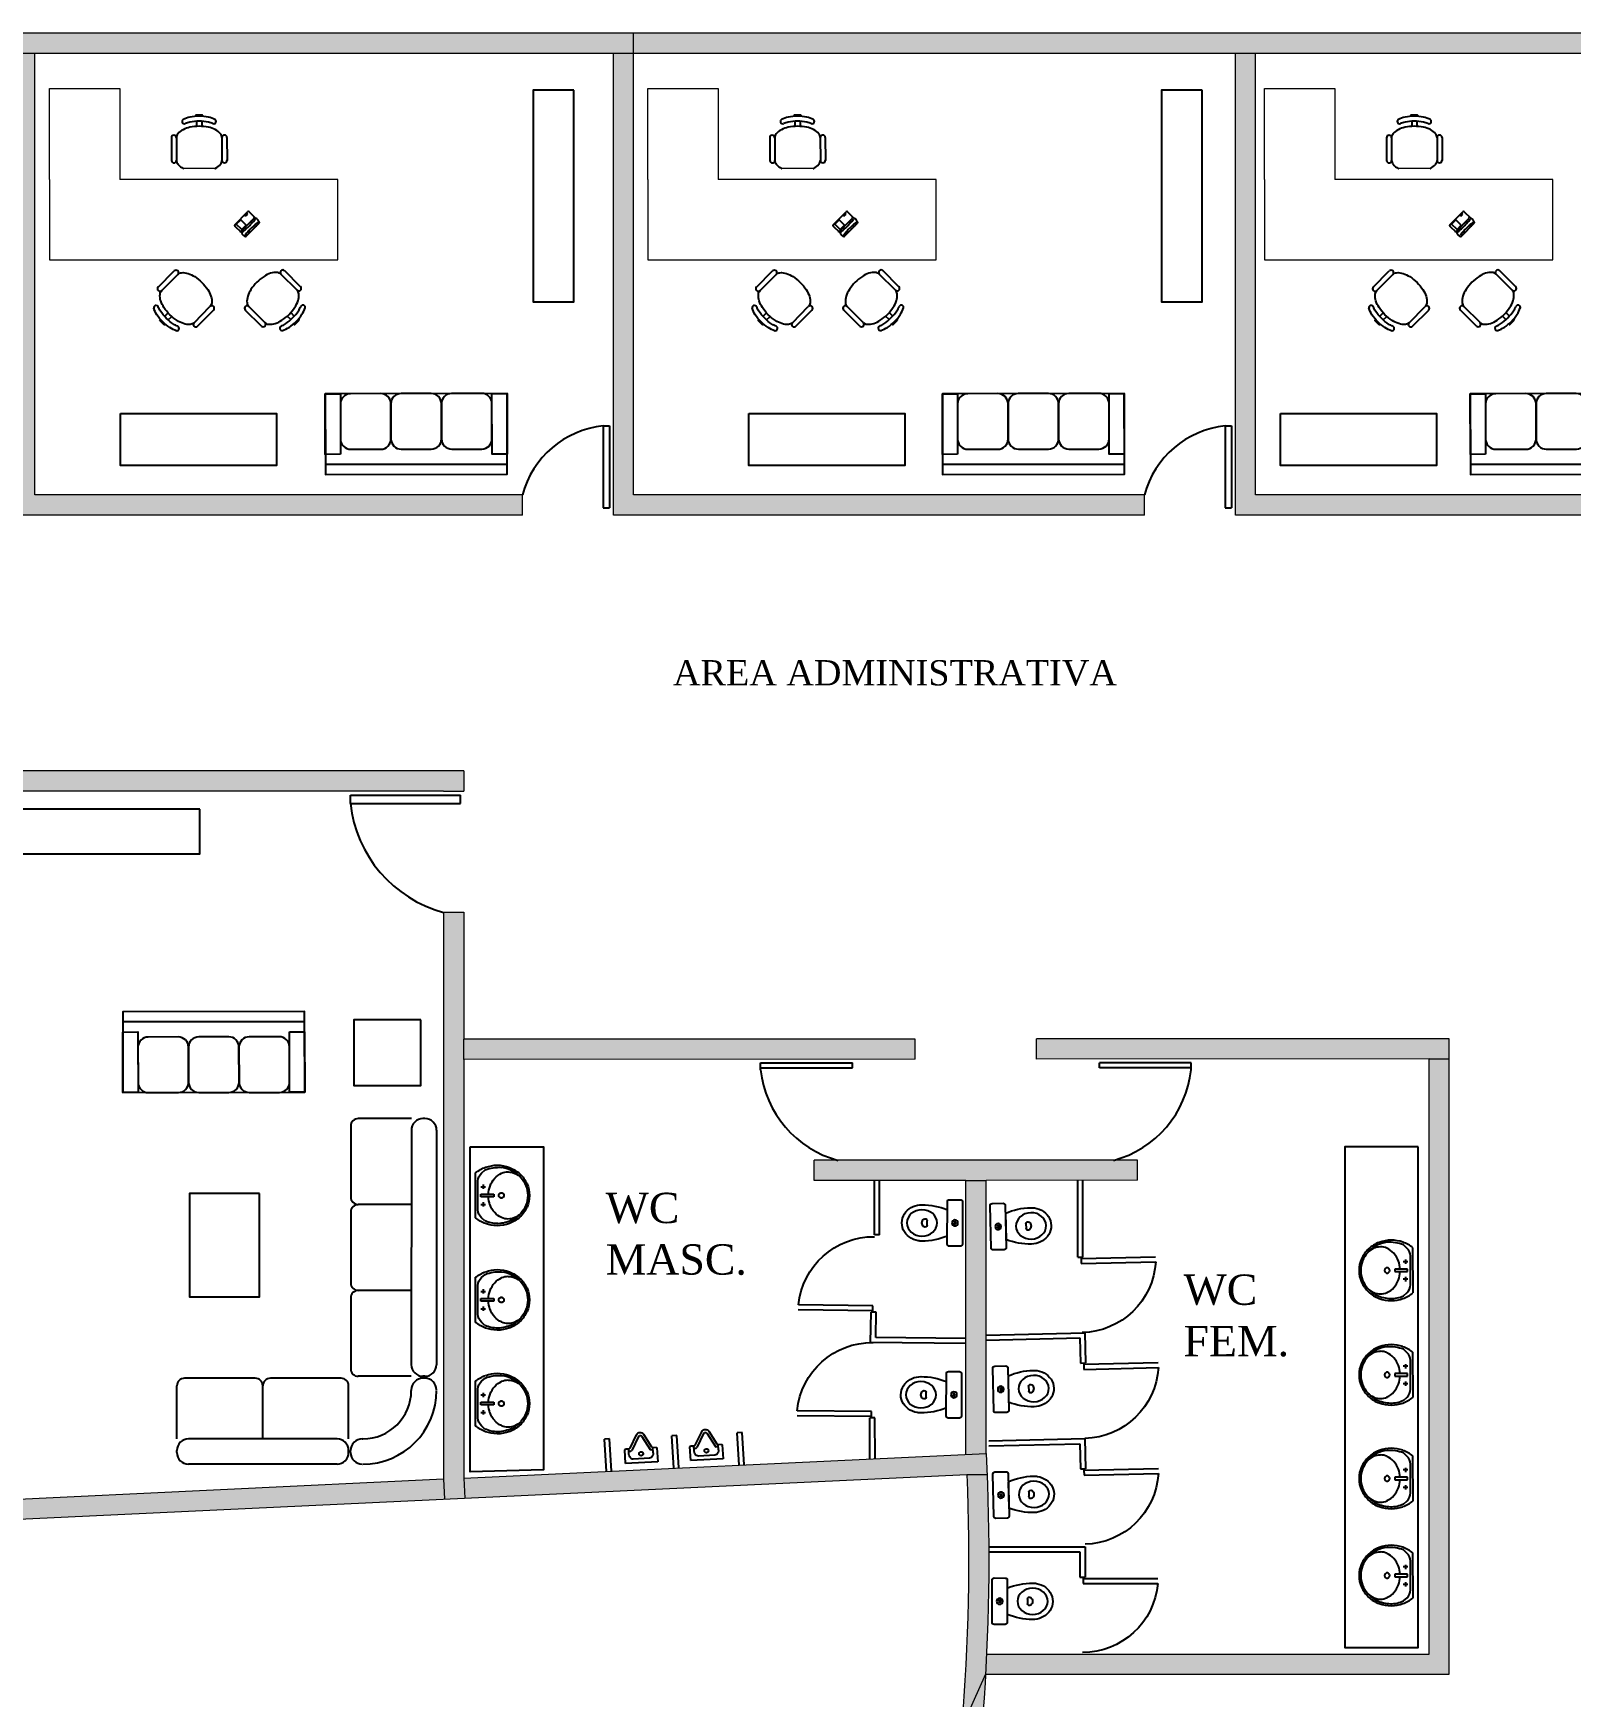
# Model space of a CAD drawing. Header units: millimetres. Extents: x 1191 to 1487, y 976 to 1230.
# Drawn here: x 1236 to 1251.22, y 1205.82 to 1222.29 of the extents above; entities that cross this region are included whole.
import ezdxf

# ---------------------------------------------------------------- set-up
doc = ezdxf.new("R2010")
doc.units = ezdxf.units.MM
doc.header["$LTSCALE"] = 0.05
for name, color, linetype in [('FIXTURES', 186, 'Continuous'), ('lineas guia', 2, 'Continuous'), ('muebles', 4, 'Continuous'), ('puertas ventanas', 2, 'Continuous'), ('TEXT', 2, 'Continuous'), ('TRACO01', 7, 'Continuous'), ('TRACO02', 4, 'Continuous')]:
    doc.layers.add(name, color=color, linetype=linetype)
doc.layers.add('muros', color=5, linetype='Continuous', lineweight=20)
doc.styles.get("Standard").update_dxf_attribs({"font": 'times.ttf'})

# ---------------------------------------------------------------- blocks, each defined once
blk = doc.blocks.new('2-SEAT')
for p, q in [((-75, 850), (-775, 850)), ((775, 850), (75, 850)), ((-850, 250), (-850, 775)), ((0, 250), (0, 775)), ((850, 250), (850, 775)), ((735, 250), (-735, 250)), ((-850, 115), (-850, 135)), ((735, 0), (-735, 0)), ((850, 115), (850, 135))]:
    blk.add_line(p, q)
for centre, radius, start, end in [((-775, 775), 75, 90, 180), ((-75, 775), 75, 0, 90), ((75, 775), 75, 90, 180), ((775, 775), 75, 0, 90), ((-735, 135), 115, 90, 180), ((735, 135), 115, 0, 90), ((-735, 115), 115, 180, 270), ((735, 115), 115, 270, 0)]:
    blk.add_arc(centre, radius, start, end)
blk = doc.blocks.new('3-SEAT')
for p, q in [((-1160, 0), (1160, 0)), ((-1275, -115), (-1275, -135)), ((1275, -115), (1275, -135)), ((-1275, -250), (-1275, -775)), ((-1160, -250), (1160, -250)), ((-425, -250), (-425, -775)), ((425, -250), (425, -775)), ((1275, -250), (1275, -775)), ((-1200, -850), (-500, -850)), ((-350, -850), (350, -850)), ((500, -850), (1200, -850))]:
    blk.add_line(p, q)
for centre, radius, start, end in [((-1160, -115), 115, 90, 180), ((1160, -115), 115, 0, 90), ((-1160, -135), 115, 180, 270), ((1160, -135), 115, 270, 0), ((-1200, -775), 75, 180, 270), ((-500, -775), 75, 270, 0), ((-350, -775), 75, 180, 270), ((350, -775), 75, 270, 0), ((500, -775), 75, 180, 270), ((1200, -775), 75, 270, 0)]:
    blk.add_arc(centre, radius, start, end)
blk = doc.blocks.new('BACK')
for p, q in [((-636.20084, 98.81205), (-636.20084, 78.81205)), ((-521.20084, -36.18795), (-516.18795, -36.18795)), ((-36.18795, -521.18795), (-36.18795, -516.18795)), ((98.81205, -636.18795), (78.81205, -636.18795))]:
    blk.add_line(p, q)
for centre, radius, start, end in [((-521.20084, 98.81205), 115, 90, 180), ((-516.18795, -516.18795), 730, 0, 90), ((-521.20084, 78.81205), 115, 180, 270), ((-516.18795, -516.18795), 480, 0, 90), ((78.81205, -521.18795), 115, 180, 270), ((98.81205, -521.18795), 115, 270, 0)]:
    blk.add_arc(centre, radius, start, end)
blk = doc.blocks.new('COMB6')
for name, p in [('3-SEAT', (0, 0)), ('BACK', (1931.20084, -213.81205))]:
    blk.add_blockref(name, p)
at = {"rotation": 90}
blk.add_blockref('2-SEAT', (2145.01289, -1720), dxfattribs=at)
blk = doc.blocks.new('FURN26')
blk.add_blockref('COMB6', (-923, 461))
blk = doc.blocks.new('A$C561E6E35')
at = {"layer": 'muebles', "xscale": -0.000999999999974063, "yscale": 0.001000000000004775, "zscale": 0.001, "rotation": 207.9727626043391}
blk.add_blockref('FURN26', (2.098, 1.398), dxfattribs=at)
blk = doc.blocks.new('binod')
for p, q in [((-0.13, -0.15), (0.13, -0.15)), ((-0.022, -0.351), (0.022, -0.351))]:
    blk.add_line(p, q)
blk.add_lwpolyline([(-0.21, -0.15), (0.21, -0.15, 0.414214), (0.23, -0.13), (0.23, -0.02, 0.414214), (0.21, 0), (-0.21, 0, 0.414214), (-0.23, -0.02), (-0.23, -0.13, 0.414214)], format="xyb", close=True)
for radius in [0.03, 0.01]:
    blk.add_circle((0, -0.075), radius)
for centre, radius, start, end in [((0.474, -0.4), 0.654, 157.4872, 180.0402), ((-0.475, -0.401), 0.655, 0.0144, 22.531), ((-0.022, -0.371), 0.02, 90, 221.8103), ((0, -0.351), 0.05, 221.8103, 318.1897), ((0.022, -0.371), 0.02, 318.1897, 90)]:
    blk.add_arc(centre, radius, start, end)
blk.add_ellipse((0, -0.401), major_axis=(0, 0.15), ratio=0.866667)
blk.add_open_spline([(-0.18, -0.401), (-0.18, -0.414), (-0.179, -0.427), (-0.165, -0.503), (-0.125, -0.56), (-0.011, -0.612), (0.06, -0.601), (0.154, -0.523), (0.18, -0.462), (0.18, -0.401)], degree=3, knots=[1.570824, 1.570824, 1.570824, 1.570824, 1.771247, 1.771247, 2.769827, 2.769827, 3.768407, 3.768407, 4.712391, 4.712391, 4.712391, 4.712391])
blk = doc.blocks.new('SAN30')
for p, q in [((320, 0), (0, 0)), ((0, 0), (0, -137.9)), ((320, -137.9), (320, 0)), ((0, -137.9), (7.1, -145)), ((7.1, -145), (45.2, -145)), ((41.4, -77.1), (40, -90)), ((40, -90), (40, -145)), ((40, -120), (60, -120)), ((45.4, -65), (41.4, -77.1)), ((45.2, -145), (53.8, -150.1)), ((51.7, -54.6), (45.4, -65)), ((60, -46.7), (51.7, -54.6)), ((53.8, -150.1), (124.9, -279.2)), ((69.6, -41.7), (60, -46.7)), ((60, -120), (68.6, -125.1)), ((142.4, -259.2), (68.6, -125.1)), ((80, -40), (69.6, -41.7)), ((240, -40), (80, -40)), ((141.5, -80.4), (140, -88.1)), ((140, -88.1), (141.5, -95.7)), ((145.9, -73.9), (141.5, -80.4)), ((141.5, -95.7), (145.9, -102.2)), ((152.3, -69.6), (145.9, -73.9)), ((145.9, -102.2), (152.3, -106.5)), ((160, -68.1), (152.3, -69.6)), ((152.3, -106.5), (160, -108.1)), ((167.7, -69.6), (160, -68.1)), ((160, -108.1), (167.7, -106.5)), ((174.1, -73.9), (167.7, -69.6)), ((167.7, -106.5), (174.1, -102.2)), ((178.5, -80.4), (174.1, -73.9)), ((174.1, -102.2), (178.5, -95.7)), ((177.5, -259.2), (251.4, -125.1)), ((180, -88.1), (178.5, -80.4)), ((178.5, -95.7), (180, -88.1)), ((195.1, -279.2), (266.2, -150.1)), ((250.4, -41.7), (240, -40)), ((260, -46.7), (250.4, -41.7)), ((251.4, -125.1), (260, -120)), ((268.3, -54.6), (260, -46.7)), ((280, -120), (260, -120)), ((266.2, -150.1), (274.8, -145)), ((274.6, -65), (268.3, -54.6)), ((278.6, -77.1), (274.6, -65)), ((274.8, -145), (312.9, -145)), ((280, -90), (278.6, -77.1)), ((280, -90), (280, -145)), ((312.9, -145), (320, -137.9)), ((124.9, -279.2), (131.2, -287.8)), ((131.2, -287.8), (139.6, -294.4)), ((139.6, -294.4), (149.4, -298.6)), ((142.4, -259.2), (146.9, -264.7)), ((146.9, -264.7), (153, -268.3)), ((149.4, -298.6), (160, -300)), ((153, -268.3), (160, -269.6)), ((160, -269.6), (167, -268.3)), ((160, -300), (170.6, -298.6)), ((167, -268.3), (173.1, -264.7)), ((170.6, -298.6), (180.4, -294.4)), ((173.1, -264.7), (177.5, -259.2)), ((180.4, -294.4), (188.8, -287.8)), ((188.8, -287.8), (195.1, -279.2))]:
    blk.add_line(p, q)
blk = doc.blocks.new('Lavabo1')
at = {"layer": 'FIXTURES', "color": 7, "linetype": 'Continuous'}
for p, q in [((0.447, 0), (0, 0)), ((0.003, -0.059), (-0.029, -0.094)), ((0.224, -0.024), (0.081, -0.024)), ((0.117, -0.075), (0.16, -0.075)), ((0.139, -0.051), (0.139, -0.098)), ((0.211, -0.054), (0.211, -0.18)), ((0.236, -0.054), (0.211, -0.054)), ((0.367, -0.024), (0.224, -0.024)), ((0.236, -0.18), (0.236, -0.054)), ((0.289, -0.075), (0.332, -0.075)), ((0.312, -0.051), (0.312, -0.098)), ((0.476, -0.094), (0.444, -0.059)), ((0.211, -0.18), (0.236, -0.18))]:
    blk.add_line(p, q, dxfattribs=at)
for centre, radius, start, end in [((0.182, -0.214), 0.34, 19.6174, 38.9202), ((0.277, -0.219), 0.353, 160.3332, 179.1631), ((0.265, -0.214), 0.34, 141.0798, 160.3826), ((0.337, -0.234), 0.392, 159.0613, 183.4182), ((0.084, -0.135), 0.111, 91.7564, 136.7564), ((0.211, -0.366), 0.236, 109.7401, 131.6862), ((0.211, -0.366), 0.236, 109.7401, 131.6862), ((0.223, -0.397), 0.27, 92.5326, 109.959), ((0.223, -0.397), 0.27, 92.5326, 109.959), ((0.224, -0.397), 0.27, 70.041, 87.4674), ((0.224, -0.397), 0.27, 70.041, 87.4674), ((0.236, -0.366), 0.236, 48.3138, 70.2599), ((0.236, -0.366), 0.236, 48.3138, 70.2599), ((0.363, -0.135), 0.111, 43.2436, 88.2436), ((0.195, -0.221), 0.308, 359.9425, 24.2995), ((0.17, -0.219), 0.353, 0.8369, 19.6668), ((0.258, -0.216), 0.334, 179.6114, 201.0375), ((0.25, -0.222), 0.307, 186.6442, 207.3084), ((0.159, -0.323), 0.169, 156.9886, 179.8691), ((0.159, -0.323), 0.169, 156.9886, 179.8691), ((0.16, -0.322), 0.169, 180.137, 203.367), ((0.16, -0.322), 0.169, 180.137, 203.367), ((0.182, -0.334), 0.193, 131.6092, 156.7033), ((0.182, -0.334), 0.193, 131.6092, 156.7033), ((0.222, -0.256), 0.0248, 156.8179, 179.9388), ((0.222, -0.256), 0.0248, 180.0612, 203.1821), ((0.223, -0.256), 0.0254, 134.0394, 156.7818), ((0.223, -0.255), 0.0254, 203.2182, 225.9606), ((0.223, -0.257), 0.0263, 111.8153, 134.0423), ((0.223, -0.255), 0.0263, 225.9577, 248.1847), ((0.224, -0.257), 0.0269, 89.9757, 111.8515), ((0.224, -0.254), 0.0269, 248.1485, 270.0243), ((0.224, -0.257), 0.0269, 68.1485, 90.0243), ((0.224, -0.254), 0.0269, 269.9757, 291.8515), ((0.224, -0.257), 0.0263, 45.9577, 68.1847), ((0.224, -0.255), 0.0263, 291.8153, 314.0423), ((0.224, -0.256), 0.0254, 23.2182, 45.9606), ((0.224, -0.255), 0.0254, 314.0394, 336.7818), ((0.225, -0.256), 0.0248, 0.0612, 23.1821), ((0.225, -0.256), 0.0248, 336.8179, 359.9388), ((0.265, -0.334), 0.193, 23.2967, 48.3908), ((0.265, -0.334), 0.193, 23.2967, 48.3908), ((0.288, -0.323), 0.169, 0.1309, 23.0114), ((0.288, -0.323), 0.169, 0.1309, 23.0114), ((0.288, -0.322), 0.169, 336.633, 359.863), ((0.288, -0.322), 0.169, 336.633, 359.863), ((0.098, -0.198), 0.406, 336.0659, 356.7301), ((0.189, -0.216), 0.334, 338.9625, 0.3886), ((0.245, -0.221), 0.32, 200.9679, 223.0362), ((0.238, -0.228), 0.293, 207.2641, 228.5749), ((0.18, -0.313), 0.191, 203.5255, 224.9256), ((0.18, -0.313), 0.191, 203.5255, 224.9256), ((0.23, -0.235), 0.3, 223.0254, 246.0765), ((0.228, -0.24), 0.277, 228.5946, 248.9462), ((0.219, -0.24), 0.277, 291.0538, 311.4054), ((0.217, -0.235), 0.3, 293.9235, 316.9746), ((0.209, -0.228), 0.293, 311.4251, 332.7359), ((0.268, -0.313), 0.191, 315.0744, 336.4745), ((0.268, -0.313), 0.191, 315.0744, 336.4745), ((0.203, -0.221), 0.32, 316.9638, 339.0321), ((0.224, -0.248), 0.286, 246.1454, 269.9454), ((0.224, -0.249), 0.268, 248.9934, 269.8215), ((0.223, -0.249), 0.268, 270.1785, 291.0066), ((0.223, -0.248), 0.286, 270.0546, 293.8546)]:
    blk.add_arc(centre, radius, start, end, dxfattribs=at)
blk = doc.blocks.new('A$C211D56F5')
at = {"layer": 'muebles', "rotation": 0.1498504721010344}
blk.add_blockref('Lavabo1', (0.076, 0.533), dxfattribs=at)
blk = doc.blocks.new('escritorio lujo')
at = {"layer": 'muros'}
blk.add_line((414.675, 274.406), (414.676, 274.72), dxfattribs=at)
for points in [[(414.567, 276.043), (413.772, 276.043), (413.772, 273.189), (414.567, 273.189), (414.567, 275.347)], [(414.567, 276.043), (415.469, 276.043), (415.469, 275.347), (414.567, 275.347)]]:
    blk.add_lwpolyline(points, dxfattribs=at)
at = {"layer": 'TRACO01'}
for p, q in [((414.038, 274.141), (414.106, 274.209)), ((414.057, 274.145), (414.184, 274.018)), ((414.072, 274.139), (414.126, 274.194)), ((414.114, 274.097), (414.169, 274.151)), ((414.12, 274.209), (414.248, 274.082)), ((414.169, 274.151), (414.126, 274.194)), ((414.007, 274.11), (414.011, 274.113)), ((414.007, 274.096), (414.135, 273.969)), ((414.051, 274.069), (414.056, 274.074)), ((414.114, 274.097), (414.072, 274.139)), ((414.078, 274.096), (414.084, 274.101)), ((414.108, 274.012), (414.113, 274.018)), ((414.135, 274.04), (414.14, 274.045)), ((414.18, 274), (414.248, 274.068)), ((414.204, 274.102), (414.211, 274.109)), ((414.204, 274.102), (414.225, 274.081)), ((414.211, 274.109), (414.232, 274.088)), ((414.225, 274.081), (414.232, 274.088)), ((414.149, 273.969), (414.152, 273.972))]:
    blk.add_line(p, q, dxfattribs=at)
for points in [[(414.029, 274.138, 0.041072), (414.021, 274.131, 0.041072), (414.015, 274.123, 0.036646), (414.012, 274.119, 0.097163)], [(414.145, 273.977, 0.033738), (414.131, 273.997, 0.01573), (414.112, 274.018, 0.011183), (414.085, 274.046, 0.011183), (414.057, 274.074, 0.01573), (414.036, 274.092, 0.033738), (414.016, 274.105, 0.341297)], [(414.048, 274.135, 0.031401), (414.061, 274.117, 0.01573), (414.079, 274.096, 0.011183), (414.106, 274.067, 0.011183), (414.135, 274.04, 0.01573), (414.156, 274.022, 0.033738), (414.176, 274.008, 0.341297)], [(414.158, 273.974, 0.060801), (414.17, 273.983, 0.049327), (414.178, 273.992, 0.054131)], [(414.175, 274.009, 0.000574), (414.175, 274.009, 0.054131)]]:
    blk.add_lwpolyline(points, format="xyb", dxfattribs=at)
for centre, radius, start, end in [((414.064, 274.152), 0.01, 135.1269, 225.1269), ((414.113, 274.202), 0.01, 45.1269, 135.1269), ((414.014, 274.103), 0.01, 135.1269, 225.1269), ((414.021, 274.114), 0.01, 144.6621, 239.7772), ((414.037, 274.129), 0.012, 31.7652, 133.5566), ((414.043, 274.077), 0.012, 225.1269, 315.1269), ((414.075, 274.11), 0.012, 315.1269, 45.1269), ((414.116, 274.004), 0.012, 135.1269, 225.1269), ((414.149, 274.037), 0.012, 45.1269, 135.1269), ((414.168, 273.999), 0.012, 326.4227, 58.4887), ((414.191, 274.025), 0.01, 225.1269, 315.1269), ((414.241, 274.075), 0.01, 315.1269, 45.1269), ((414.142, 273.976), 0.01, 225.1269, 315.1269), ((414.153, 273.982), 0.01, 205.3759, 301.5515)]:
    blk.add_arc(centre, radius, start, end, dxfattribs=at)
at = {"layer": 'TRACO02'}
for p, q in [((413.13, 274.909), (413.173, 274.951)), ((413.135, 274.897), (413.13, 274.901)), ((413.177, 274.869), (413.212, 274.834)), ((413.184, 274.947), (413.18, 274.951)), ((413.212, 274.905), (413.248, 274.869)), ((413.468, 274.932), (413.627, 274.774)), ((413.503, 274.968), (413.663, 274.809)), ((414.981, 274.837), (414.756, 274.836)), ((414.981, 274.787), (414.756, 274.786)), ((413.115, 274.578), (413.275, 274.419)), ((413.15, 274.613), (413.31, 274.455)), ((415.143, 274.587), (415.093, 274.587)), ((415.143, 274.537), (415.093, 274.537)), ((415.192, 274.597), (415.199, 274.597)), ((415.193, 274.527), (415.199, 274.527)), ((415.204, 274.532), (415.204, 274.592)), ((414.982, 274.337), (414.757, 274.336)), ((414.982, 274.287), (414.757, 274.286)), ((413.117, 273.946), (413.275, 274.105)), ((413.152, 273.911), (413.311, 274.07)), ((413.18, 273.655), (413.215, 273.69)), ((413.215, 273.62), (413.25, 273.655)), ((413.471, 273.593), (413.63, 273.753)), ((413.506, 273.558), (413.665, 273.717)), ((413.138, 273.627), (413.133, 273.623)), ((413.133, 273.616), (413.176, 273.573)), ((413.187, 273.578), (413.183, 273.573))]:
    blk.add_line(p, q, dxfattribs=at)
for points in [[(413.07, 274.787, -0.064948), (413.101, 274.852, -0.051099), (413.159, 274.923, -0.051099), (413.229, 274.981, -0.064948), (413.294, 275.012, -0.104203)], [(413.114, 274.774, -0.043138), (413.136, 274.816, -0.051099), (413.194, 274.887, -0.051099), (413.265, 274.945, -0.043138), (413.307, 274.968, -0.104203)], [(413.15, 274.613, -0.174705), (413.133, 274.65, -0.104203), (413.141, 274.716, -0.064948), (413.172, 274.781, -0.051099), (413.229, 274.852, -0.051099), (413.3, 274.91, -0.064948), (413.365, 274.942, -0.104203), (413.431, 274.949, -0.174705), (413.468, 274.932, -0.174705)], [(413.627, 274.774, -0.174705), (413.645, 274.737, -0.104203), (413.637, 274.671, -0.064948), (413.606, 274.606, -0.051099), (413.548, 274.535, -0.051099), (413.478, 274.477, -0.064948), (413.413, 274.445, -0.104203), (413.347, 274.437, -0.174705), (413.31, 274.455, -0.174705)], [(414.756, 274.786, 0.174705), (414.718, 274.772, 0.104203), (414.676, 274.72, 0.003886), (414.674, 274.716, 0.051099)], [(414.982, 274.337, 0.174705), (415.02, 274.351, 0.104203), (415.061, 274.403, 0.064948), (415.085, 274.471, 0.051099), (415.094, 274.562, 0.051099), (415.084, 274.653, 0.064948), (415.06, 274.721, 0.104203), (415.019, 274.773, 0.174705), (414.981, 274.787, 0.174705)], [(415.121, 274.425, 0.043138), (415.135, 274.471, 0.051099), (415.144, 274.562, 0.051099), (415.134, 274.653, 0.043138), (415.12, 274.699, 0.104203)], [(415.161, 274.403, 0.064948), (415.185, 274.471, 0.051099), (415.194, 274.562, 0.051099), (415.184, 274.653, 0.064948), (415.16, 274.721, 0.104203)], [(414.675, 274.406, 0.003886), (414.677, 274.402, 0.104203), (414.719, 274.35, 0.174705), (414.757, 274.336, 0.174705)], [(413.63, 273.753, 0.174705), (413.647, 273.789, 0.104203), (413.639, 273.856, 0.064948), (413.608, 273.92, 0.051099), (413.55, 273.991, 0.051099), (413.479, 274.049, 0.064948), (413.414, 274.08, 0.104203), (413.347, 274.088, 0.174705), (413.311, 274.07, 0.174705)], [(413.152, 273.911, 0.174705), (413.135, 273.874, 0.104203), (413.143, 273.808, 0.064948), (413.174, 273.743, 0.051099), (413.232, 273.672, 0.051099), (413.303, 273.615, 0.064948), (413.368, 273.583, 0.104203), (413.434, 273.576, 0.174705), (413.471, 273.593, 0.174705)], [(413.072, 273.737, 0.064948), (413.104, 273.672, 0.051099), (413.162, 273.601, 0.051099), (413.233, 273.544, 0.064948), (413.298, 273.513, 0.104203)], [(413.116, 273.75, 0.043138), (413.139, 273.708, 0.051099), (413.197, 273.637, 0.051099), (413.268, 273.579, 0.043138), (413.31, 273.557, 0.104203)]]:
    blk.add_lwpolyline(points, format="xyb", dxfattribs=at)
for centre, radius, start, end in [((413.298, 274.989), 0.0229, 293.5456, 113.5456), ((413.486, 274.95), 0.025, 45.1269, 225.1269), ((413.134, 274.905), 0.005, 135.1269, 225.1269), ((413.176, 274.948), 0.005, 45.1269, 135.1269), ((413.645, 274.791), 0.025, 225.1269, 45.1269), ((414.756, 274.811), 0.025, 90.1269, 270.1269), ((414.981, 274.812), 0.025, 270.1269, 90.1269), ((413.093, 274.783), 0.0229, 156.7082, 336.7082), ((415.142, 274.708), 0.0229, 21.7082, 201.7082), ((413.133, 274.596), 0.025, 45.1269, 225.1269), ((415.199, 274.592), 0.005, 0.1269, 90.1269), ((415.199, 274.532), 0.005, 270.1269, 0.1269), ((413.292, 274.437), 0.025, 225.1269, 45.1269), ((414.757, 274.311), 0.025, 90.1269, 270.1269), ((414.982, 274.312), 0.025, 270.1269, 90.1269), ((415.142, 274.417), 0.0229, 158.5456, 338.5456), ((413.293, 274.088), 0.025, 315.1269, 135.1269), ((413.134, 273.928), 0.025, 135.1269, 315.1269), ((413.095, 273.741), 0.0229, 23.5456, 203.5456), ((413.647, 273.735), 0.025, 315.1269, 135.1269), ((413.137, 273.619), 0.005, 135.1269, 225.1269), ((413.179, 273.577), 0.005, 225.1269, 315.1269), ((413.301, 273.535), 0.0229, 246.7082, 66.7082), ((413.489, 273.576), 0.025, 135.1269, 315.1269)]:
    blk.add_arc(centre, radius, start, end, dxfattribs=at)
blk = doc.blocks.new('bsof3')
for points in [[(-0.9, -0.1), (0.9, -0.1), (0.9, 0), (-0.9, 0)], [(-0.9, -0.8), (0.9, -0.8), (0.9, -0.1), (-0.9, -0.1)], [(-0.9, -0.2), (-0.75, -0.2), (-0.75, -0.8), (-0.9, -0.8)], [(0.75, -0.2), (0.9, -0.2), (0.9, -0.8), (0.75, -0.8)]]:
    blk.add_lwpolyline(points, close=True)
for points in [[(-0.649, -0.8), (-0.351, -0.8, 0.414214), (-0.25, -0.699), (-0.25, -0.351, 0.414214), (-0.351, -0.25), (-0.649, -0.25, 0.414214), (-0.75, -0.351), (-0.75, -0.699, 0.414214)], [(-0.149, -0.8), (0.149, -0.8, 0.414214), (0.25, -0.699), (0.25, -0.351, 0.414214), (0.149, -0.25), (-0.149, -0.25, 0.414214), (-0.25, -0.351), (-0.25, -0.699, 0.414214)], [(0.351, -0.8), (0.649, -0.8, 0.414214), (0.75, -0.699), (0.75, -0.351, 0.414214), (0.649, -0.25), (0.351, -0.25, 0.414214), (0.25, -0.351), (0.25, -0.699, 0.414214)]]:
    blk.add_lwpolyline(points, format="xyb", close=True)
blk = doc.blocks.new('A$C0E675479')
at = {"layer": 'muebles', "rotation": 270.0161687184001}
blk.add_blockref('bsof3', (0.8, 0.9), dxfattribs=at)

msp = doc.modelspace()

# ---------------------------------------------------------------- hatches: boundary and pattern name
at = {"layer": 'muros'}
for points in [[(1241.943, 1222.286), (1230.135, 1222.286), (1230.135, 1222.086), (1232.372, 1222.086), (1241.943, 1222.086)], [(1240.843, 1217.716), (1236.016, 1217.716), (1236.016, 1222.086), (1235.816, 1222.086), (1235.816, 1217.516), (1240.843, 1217.516)], [(1247, 1217.716), (1241.943, 1217.716), (1241.943, 1222.086), (1241.743, 1222.086), (1241.743, 1217.516), (1247, 1217.516)], [(1240.063, 1214.785), (1240.263, 1214.785), (1240.263, 1214.985), (1231.071, 1214.985), (1231.071, 1212.322), (1231.271, 1212.322), (1231.271, 1214.785)], [(1240.263, 1212.328), (1240.263, 1213.585), (1240.063, 1213.585), (1240.063, 1207.976), (1240.072, 1207.776), (1240.272, 1207.786), (1240.263, 1207.985), (1240.263, 1212.128)], [(1244.732, 1212.33), (1240.263, 1212.328), (1240.263, 1212.128), (1244.732, 1212.13)], [(1250.017, 1212.334), (1245.932, 1212.331), (1245.932, 1212.131), (1249.817, 1212.134), (1250.017, 1212.134)], [(1250.017, 1212.134), (1249.817, 1212.134), (1249.817, 1206.243), (1245.437, 1206.243, -0.002449), (1245.427, 1206.043), (1250.017, 1206.043)], [(1246.932, 1211.132), (1243.732, 1211.13), (1243.732, 1210.93), (1245.232, 1210.931), (1245.432, 1210.931), (1246.932, 1210.932)], [(1245.432, 1210.931), (1245.232, 1210.931), (1245.232, 1208.22), (1245.432, 1208.229)], [(1245.432, 1208.229), (1240.263, 1207.985), (1240.272, 1207.786), (1245.241, 1208.02), (1245.441, 1208.02, 0.002561)], [(1240.072, 1207.776), (1240.063, 1207.976), (1233.295, 1207.657), (1231.064, 1207.552), (1230.917, 1207.345)], [(1245.441, 1208.02), (1245.241, 1208.02, -0.030991), (1245.19, 1205.513), (1245.427, 1206.043, 0.024185)], [(1245.427, 1206.043), (1245.19, 1205.513, -0.030991), (1244.829, 1203.032, -0.009265), (1244.661, 1202.3), (1244.867, 1202.3, 0.046372)]]:
    msp.add_hatch(color=256, dxfattribs=at).paths.add_polyline_path(points)
h = msp.add_hatch(color=256, dxfattribs=at)
h.paths.add_polyline_path([(1251.621, 1222.286), (1241.943, 1222.286), (1241.943, 1222.086), (1251.621, 1222.086)])
h.paths.add_polyline_path([(1253.335, 1222.286), (1251.621, 1222.286), (1251.621, 1222.086), (1253.335, 1222.086)])
h = msp.add_hatch(color=256, dxfattribs=at)
h.paths.add_polyline_path([(1253.335, 1222.086), (1253.135, 1222.086), (1253.135, 1217.223), (1253.335, 1217.223)])
h.paths.add_polyline_path([(1251.621, 1217.716), (1248.1, 1217.716), (1248.1, 1222.086), (1247.9, 1222.086), (1247.9, 1217.516), (1251.621, 1217.516)])
h.paths.add_polyline_path([(1252.235, 1217.716), (1251.621, 1217.716), (1251.621, 1217.516), (1252.235, 1217.516)])

# ---------------------------------------------------------------- linework, layer by layer
at = {"layer": 'muebles'}
for p, q in [((1244.328, 1210.394), (1244.327, 1210.93)), ((1244.378, 1210.394), (1244.377, 1210.93)), ((1246.341, 1210.17), (1246.34, 1210.931)), ((1246.391, 1210.171), (1246.39, 1210.931)), ((1244.378, 1210.394), (1244.328, 1210.394))]:
    msp.add_line(p, q, dxfattribs=at)
at = {"layer": 'muebles', "extrusion": (0, 0, -1)}
for p, q in [((1246.341, 1210.17), (1246.391, 1210.171)), ((1246.374, 1210.158), (1247.111, 1210.176)), ((1246.374, 1210.158), (1246.375, 1210.108)), ((1246.375, 1210.108), (1247.112, 1210.126)), ((1244.311, 1209.691), (1243.575, 1209.699)), ((1244.311, 1209.641), (1243.574, 1209.649)), ((1244.29, 1209.328), (1244.294, 1209.628)), ((1244.344, 1209.627), (1244.294, 1209.628)), ((1244.311, 1209.641), (1244.311, 1209.691)), ((1244.341, 1209.377), (1244.344, 1209.627)), ((1245.232, 1209.367), (1244.341, 1209.377)), ((1245.432, 1209.4), (1246.409, 1209.424)), ((1245.432, 1209.35), (1246.36, 1209.373)), ((1246.36, 1209.373), (1246.367, 1209.123)), ((1246.409, 1209.424), (1246.417, 1209.124)), ((1245.232, 1209.317), (1244.29, 1209.328)), ((1246.367, 1209.123), (1246.417, 1209.124)), ((1246.4, 1209.111), (1247.137, 1209.129)), ((1246.4, 1209.111), (1246.401, 1209.061)), ((1246.401, 1209.061), (1247.138, 1209.079)), ((1244.299, 1208.593), (1243.562, 1208.602)), ((1244.299, 1208.643), (1243.563, 1208.652)), ((1244.332, 1208.58), (1244.282, 1208.58)), ((1244.283, 1208.175), (1244.282, 1208.58)), ((1244.299, 1208.593), (1244.299, 1208.643)), ((1244.336, 1208.177), (1244.332, 1208.58)), ((1242.372, 1208.405), (1242.322, 1208.402)), ((1242.341, 1208.083), (1242.322, 1208.402)), ((1242.391, 1208.086), (1242.372, 1208.405)), ((1243.018, 1208.435), (1242.968, 1208.432)), ((1242.987, 1208.113), (1242.968, 1208.432)), ((1243.037, 1208.116), (1243.018, 1208.435)), ((1245.459, 1208.353), (1246.41, 1208.376)), ((1246.41, 1208.376), (1246.418, 1208.077)), ((1241.706, 1208.373), (1241.656, 1208.37)), ((1241.674, 1208.051), (1241.656, 1208.37)), ((1241.724, 1208.054), (1241.706, 1208.373)), ((1245.46, 1208.303), (1246.362, 1208.325)), ((1246.362, 1208.325), (1246.368, 1208.075)), ((1246.368, 1208.075), (1246.418, 1208.077)), ((1246.401, 1208.063), (1247.138, 1208.081)), ((1246.401, 1208.063), (1246.402, 1208.013)), ((1246.402, 1208.013), (1247.139, 1208.031)), ((1245.46, 1207.305), (1246.412, 1207.305)), ((1245.46, 1207.255), (1246.362, 1207.255)), ((1246.362, 1207.255), (1246.362, 1207.005)), ((1246.412, 1207.305), (1246.412, 1207.005)), ((1246.362, 1207.005), (1246.412, 1207.005)), ((1246.395, 1206.992), (1247.132, 1206.992)), ((1246.395, 1206.992), (1246.395, 1206.942)), ((1246.395, 1206.942), (1247.132, 1206.942))]:
    msp.add_line(p, q, dxfattribs=at)
at = {"layer": 'muebles'}
for points in [[(1241.353, 1221.722), (1240.948, 1221.722), (1240.948, 1219.626), (1241.353, 1219.626)], [(1247.573, 1221.722), (1247.168, 1221.722), (1247.168, 1219.626), (1247.573, 1219.626)], [(1236.863, 1218.523), (1238.409, 1218.523), (1238.409, 1218.008), (1236.863, 1218.008)], [(1243.083, 1218.523), (1244.629, 1218.523), (1244.629, 1218.008), (1243.083, 1218.008)], [(1248.346, 1218.523), (1249.891, 1218.523), (1249.891, 1218.008), (1248.346, 1218.008)], [(1237.65, 1214.607), (1232.74, 1214.607), (1232.74, 1214.164), (1237.65, 1214.164)], [(1239.837, 1212.519), (1239.174, 1212.519), (1239.174, 1211.871), (1239.837, 1211.871)], [(1240.326, 1211.262), (1241.052, 1211.262), (1241.052, 1208.068), (1240.326, 1208.045)], [(1249.711, 1211.262), (1248.985, 1211.262), (1248.985, 1206.309), (1249.711, 1206.309)], [(1238.24, 1210.802), (1237.546, 1210.802), (1237.546, 1209.778), (1238.24, 1209.778)]]:
    msp.add_lwpolyline(points, close=True, dxfattribs=at)
at = {"layer": 'muebles', "extrusion": (0, 0, -1)}
for centre, start, end in [((-1244.319, 1209.627), 5.5011, 90.6497), ((-1246.366, 1210.171), 183.4202, 268.5689), ((-1244.307, 1208.58), 5.5011, 90.6497), ((-1246.392, 1209.124), 183.4202, 268.5689), ((-1246.393, 1208.076), 183.4202, 268.5689), ((-1246.387, 1207.005), 184.8428, 269.9915)]:
    msp.add_arc(centre, 0.747, start, end, dxfattribs=at)
at = {"layer": 'muros'}
for p, q in [((1259.535, 1222.286), (1213.535, 1222.286)), ((1241.943, 1222.086), (1241.943, 1222.286)), ((1259.335, 1222.086), (1232.372, 1222.086)), ((1236.016, 1217.716), (1236.016, 1222.086)), ((1241.743, 1217.516), (1241.743, 1222.086)), ((1241.943, 1217.716), (1241.943, 1222.086)), ((1247.9, 1217.516), (1247.9, 1222.086)), ((1248.1, 1217.716), (1248.1, 1222.086)), ((1240.843, 1217.716), (1236.016, 1217.716)), ((1240.843, 1217.516), (1240.843, 1217.716)), ((1247, 1217.716), (1241.943, 1217.716)), ((1247, 1217.516), (1247, 1217.716)), ((1252.235, 1217.716), (1248.1, 1217.716)), ((1240.843, 1217.516), (1235.816, 1217.516)), ((1247, 1217.516), (1241.743, 1217.516)), ((1252.235, 1217.516), (1247.9, 1217.516)), ((1240.263, 1214.985), (1231.071, 1214.985)), ((1240.263, 1214.985), (1240.263, 1214.785)), ((1240.063, 1214.785), (1231.271, 1214.785)), ((1240.063, 1214.785), (1240.263, 1214.785)), ((1240.063, 1213.585), (1240.063, 1207.976)), ((1240.063, 1213.585), (1240.263, 1213.585)), ((1240.263, 1213.585), (1240.263, 1212.328)), ((1244.732, 1212.33), (1240.263, 1212.328)), ((1244.732, 1212.13), (1244.732, 1212.33)), ((1250.017, 1212.334), (1245.932, 1212.331)), ((1245.932, 1212.131), (1245.932, 1212.331)), ((1249.817, 1212.334), (1249.817, 1212.334)), ((1250.017, 1206.043), (1250.017, 1212.334)), ((1240.263, 1212.128), (1240.263, 1212.328)), ((1244.732, 1212.13), (1240.263, 1212.128)), ((1240.263, 1212.128), (1240.263, 1207.985)), ((1249.817, 1212.134), (1245.932, 1212.131)), ((1249.817, 1206.243), (1249.817, 1212.134)), ((1249.817, 1212.134), (1250.017, 1212.134)), ((1250.017, 1212.134), (1250.017, 1212.134)), ((1246.932, 1211.132), (1243.732, 1211.13)), ((1243.732, 1210.93), (1243.732, 1211.13)), ((1246.932, 1210.932), (1246.932, 1211.132)), ((1245.232, 1210.931), (1243.732, 1210.93)), ((1245.232, 1208.22), (1245.232, 1210.931)), ((1245.232, 1210.931), (1245.432, 1210.931)), ((1246.932, 1210.932), (1245.432, 1210.931)), ((1245.432, 1208.229), (1245.432, 1210.931)), ((1240.263, 1207.985), (1245.432, 1208.229)), ((1230.917, 1207.345), (1245.241, 1208.02)), ((1233.295, 1207.657), (1240.063, 1207.976)), ((1240.063, 1207.976), (1240.072, 1207.776)), ((1240.263, 1207.985), (1240.272, 1207.786)), ((1245.241, 1208.02), (1245.441, 1208.02)), ((1245.437, 1206.243), (1249.817, 1206.243)), ((1245.427, 1206.043), (1245.19, 1205.513)), ((1245.427, 1206.043), (1250.017, 1206.043))]:
    msp.add_line(p, q, dxfattribs=at)
at = {"layer": 'muros', "extrusion": (0, 0, -1)}
for radius, start, end in [(20.447, 177.0623, 204.1911), (20.247, 177.6259, 191.8266)]:
    msp.add_arc((-1225.012, 1207.181), radius, start, end, dxfattribs=at)
at = {"layer": 'puertas ventanas'}
for p, q in [((1241.643, 1218.4), (1241.704, 1218.4)), ((1241.643, 1218.4), (1241.643, 1217.59)), ((1241.704, 1218.4), (1241.704, 1217.59)), ((1247.8, 1218.4), (1247.861, 1218.4)), ((1247.8, 1218.4), (1247.8, 1217.59)), ((1247.861, 1218.4), (1247.861, 1217.59)), ((1241.643, 1217.59), (1241.704, 1217.59)), ((1247.8, 1217.59), (1247.861, 1217.59)), ((1239.142, 1214.744), (1240.231, 1214.744)), ((1239.142, 1214.661), (1239.142, 1214.744)), ((1239.142, 1214.661), (1240.231, 1214.661)), ((1240.231, 1214.661), (1240.231, 1214.744)), ((1243.201, 1212.096), (1244.11, 1212.096)), ((1243.201, 1212.027), (1243.201, 1212.096)), ((1243.201, 1212.046), (1244.11, 1212.046)), ((1244.11, 1212.046), (1244.11, 1212.096)), ((1246.554, 1212.046), (1246.554, 1212.096)), ((1247.462, 1212.096), (1246.554, 1212.096)), ((1247.462, 1212.046), (1246.554, 1212.046)), ((1247.462, 1212.027), (1247.462, 1212.096))]:
    msp.add_line(p, q, dxfattribs=at)
for centre, radius, start, end in [((1241.741, 1217.476), 0.93, 96.0564, 165.0426), ((1247.898, 1217.476), 0.93, 96.0564, 165.0426), ((1240.385, 1214.793), 1.251, 186.0564, 255.0426), ((1244.238, 1212.137), 1.043, 186.0564, 255.0426), ((1246.425, 1212.137), 1.043, 284.9574, 353.9436)]:
    msp.add_arc(centre, radius, start, end, dxfattribs=at)

# ---------------------------------------------------------------- block references
at = {"layer": 'muebles', "rotation": 89.99999999999999}
for p in [(1512.205, 806.271), (1518.128, 806.271), (1524.233, 806.271)]:
    msp.add_blockref('escritorio lujo', p, dxfattribs=at)
at = {"layer": 'muebles', "extrusion": (0, 0, -1), "xscale": -1}
for name, p, rotation in [('A$C0E675479', (-1238.891, 1218.718), 89.91186363421852), ('A$C0E675479', (-1245, 1218.718), 89.91186363421852), ('A$C0E675479', (-1250.226, 1218.718), 89.91186363421852), ('A$C0E675479', (-1238.688, 1211.803), 269.9118636342185), ('A$C211D56F5', (-1249.125, 1210.341), 90.07480585476439), ('A$C211D56F5', (-1249.125, 1209.307), 90.07480585476439), ('A$C211D56F5', (-1249.125, 1208.281), 90.07480585476439), ('A$C211D56F5', (-1249.125, 1207.321), 90.07480585476439)]:
    msp.add_blockref(name, p, dxfattribs=dict(at, rotation=rotation))
at = {"layer": 'muebles', "extrusion": (0, 0, -1)}
for name, p, rotation in [('A$C561E6E35', (-1239.783, 1211.853), 242.0385996130835), ('A$C211D56F5', (-1240.912, 1211.083), 269.9251941452357), ('A$C211D56F5', (-1240.912, 1210.049), 269.9251941452357), ('A$C211D56F5', (-1240.912, 1209.023), 269.9251941452357), ('A$C561E6E35', (-1245.367, 1201.87), 71.02583218637108)]:
    msp.add_blockref(name, p, dxfattribs=dict(at, rotation=rotation))
at = {"layer": 'muebles', "xscale": -1, "zscale": -1}
for p, rotation in [((1245.199, 1210.51), 269.9463119828974), ((1245.477, 1210.472), 91.28128013327947), ((1245.189, 1208.809), 269.9463119828974), ((1245.503, 1208.862), 91.28128013327947), ((1245.505, 1207.815), 91.28128013327947), ((1245.492, 1206.766), 89.85865372032964)]:
    msp.add_blockref('binod', p, dxfattribs=dict(at, rotation=rotation))
at = {"layer": 'muebles', "extrusion": (0, 0, -1), "xscale": 0.001000000000002082, "yscale": 0.001000000000002082, "zscale": 0.001, "rotation": 176.7182752134063}
for p in [(-1241.863, 1208.128), (-1242.509, 1208.158)]:
    msp.add_blockref('SAN30', p, dxfattribs=at)

# ---------------------------------------------------------------- texts
at = {"layer": 'lineas guia'}
msp.add_text('AREA ADMINISTRATIVA', height=0.25, dxfattribs=at).set_placement((1242.333, 1215.831))
at = {"layer": 'TEXT'}
for s, p in [('WC', (1241.667, 1210.509)), ('MASC.', (1241.667, 1209.999)), ('WC', (1247.387, 1209.7)), ('FEM.', (1247.387, 1209.191))]:
    msp.add_text(s, height=0.3, dxfattribs=at).set_placement(p)

doc.saveas('drawing.dxf')
